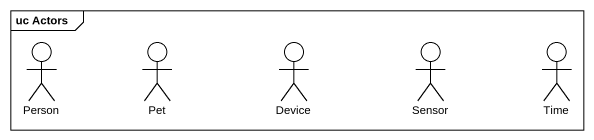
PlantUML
@startuml
mainframe uc Actors
actor "Person" as Person_
actor Pet
actor Device
actor Sensor
actor Time
@enduml
